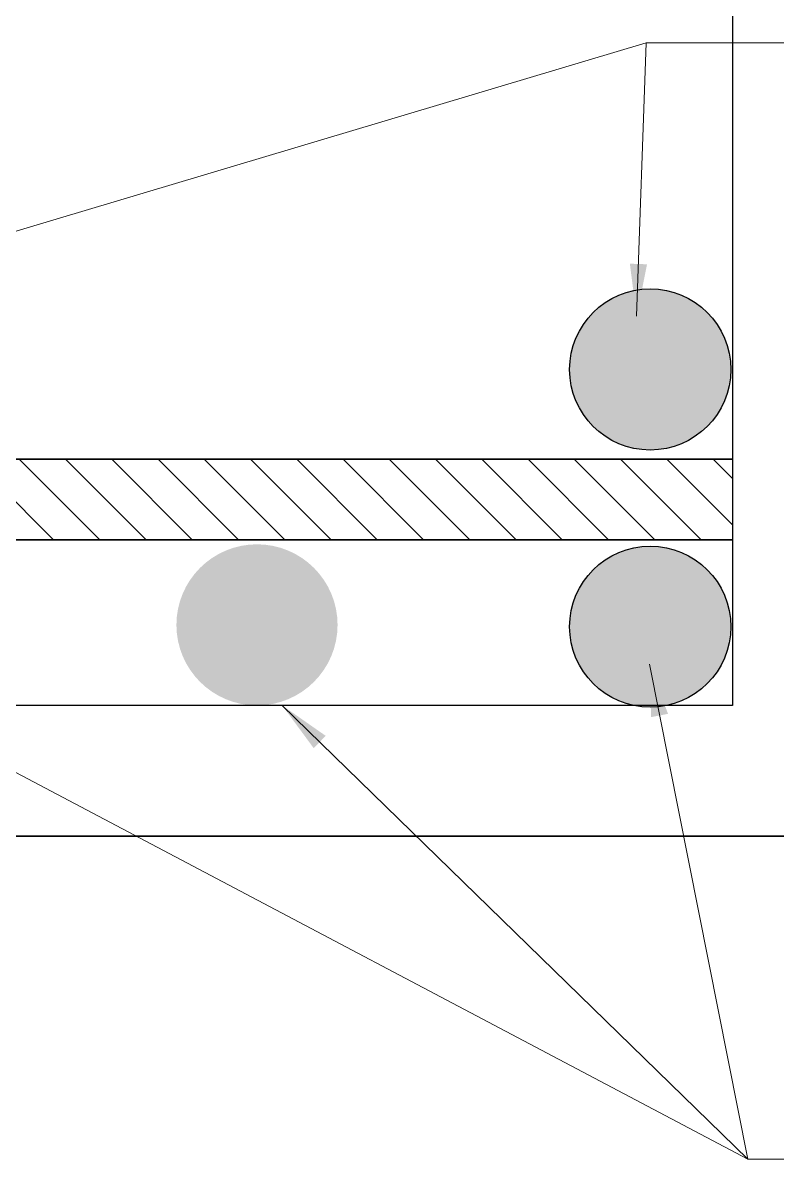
# Model space of a CAD drawing. Header units: inches. Extents: x -12073856 to 12321241, y -1226296 to 1319224.
# Drawn here: x 122067.23 to 122096.07, y 45203.9 to 45247.34 of the extents above; entities that cross this region are included whole.
import ezdxf

# ---------------------------------------------------------------- set-up
doc = ezdxf.new("R2010")
doc.units = ezdxf.units.IN
doc.header["$MEASUREMENT"] = 0
for name, color, linetype, lineweight in [('DIM', 6, 'Continuous', 9), ('OUTLINE', 1, 'Continuous', 25), ('REN', 242, 'Continuous', 30), ('TEXT', 255, 'Continuous', 35), ('WALL', 1, 'Continuous', 30)]:
    doc.layers.add(name, color=color, linetype=linetype, lineweight=lineweight)
doc.styles.get("Standard").update_dxf_attribs({"font": 'arial.ttf'})
doc.dimstyles.get("Standard").update_dxf_attribs({"dimtxt": 6, "dimasz": 4, "dimexe": 0, "dimexo": 6, "dimgap": 3, "dimtad": 1, "dimdec": 0, "dimzin": 0, "dimdsep": 46, "dimlunit": 4, "dimtxsty": 'Standard', "dimblk": 'ARCHTICK', "dimcen": 0.09, "dimdle": 3, "dimclrd": 256, "dimadec": 0, "dimazin": 0, "dimtfac": 1, "dimtdec": 0, "dimtofl": 0, "dimtmove": 0, "dimatfit": 3, "dimfxl": 1, "dimfxlon": 1, "dimtolj": 1, "dimtzin": 0, "dimlwd": -1, "dimarcsym": 0})

# ---------------------------------------------------------------- blocks, each defined once
blk = doc.blocks.new('_ArchTick')
at = {"color": 0, "linetype": 'ByBlock', "const_width": 0.15}
blk.add_lwpolyline([(-0.5, -0.5), (0.5, 0.5)], dxfattribs=at)
blk = doc.blocks.new('JGKJFKFNF')
at = {"layer": 'OUTLINE'}
h = blk.add_hatch(color=256, dxfattribs=at)
h.dxf.hatch_style = 1
h.paths.add_polyline_path([(137108.089, -31671.546, 1), (137114.249, -31671.546, 1)])
h = blk.add_hatch(color=256, dxfattribs=at)
h.dxf.hatch_style = 1
h.paths.add_polyline_path([(137093.059, -31681.308, -1), (137099.219, -31681.308, -1)])
h = blk.add_hatch(color=256, dxfattribs=at)
h.dxf.hatch_style = 1
h.paths.add_polyline_path([(137108.089, -31681.376, 1), (137114.249, -31681.376, 1)])
at = {"layer": 'TEXT'}
h = blk.add_hatch(dxfattribs=at)
h.set_pattern_fill('ANSI31', color=0, scale=10)
h.set_pattern_definition([(315, (34674.0915, -35939.9904), (-0.883883476, -0.883883476), [])])
h.paths.add_polyline_path([(137114.31, -31674.98), (137114.31, -31678.055), (137076.31, -31678.055), (137076.31, -31674.98)])
at = {"layer": 'REN', "lineweight": 30, "ltscale": 0.75}
for p, q in [((137114.31, -31596.32), (137114.31, -31684.388)), ((137114.31, -31684.388), (137076.31, -31684.388))]:
    blk.add_line(p, q, dxfattribs=at)
at = {"layer": 'TEXT', "color": 0}
for p, q in [((137076.31, -31674.98), (137114.31, -31674.98)), ((137076.31, -31678.055), (137114.31, -31678.055))]:
    blk.add_line(p, q, dxfattribs=at)
at = {"layer": 'TEXT'}
blk.add_lwpolyline([(137071.31, -31591.32), (137119.31, -31591.32), (137119.31, -31689.388), (137071.31, -31689.388)], close=True, dxfattribs=at)
at = {"layer": 'WALL', "lineweight": -2}
for centre in [(137111.169, -31671.546), (137111.169, -31681.376)]:
    blk.add_circle(centre, 3.08, dxfattribs=at)
at = {"layer": 'DIM'}
for points in [[(137079.532, -31668.466), (137111.02, -31659.056), (137156.85, -31659.056)], [(137110.649, -31669.513), (137111.02, -31659.056)], [(137111.137, -31682.809), (137114.896, -31701.733)], [(137079.578, -31683.078), (137114.896, -31701.733), (137156.85, -31701.733)], [(137097.104, -31684.388), (137114.896, -31701.733)]]:
    blk.add_leader(points, dimstyle='Standard', override={"dimasz": 2, "dimgap": 2}, dxfattribs=at)

msp = doc.modelspace()

# ---------------------------------------------------------------- block references
at = {"layer": 'WALL'}
msp.add_blockref('JGKJFKFNF', (-15019.954, 76905.632), dxfattribs=at)

doc.saveas('drawing.dxf')
